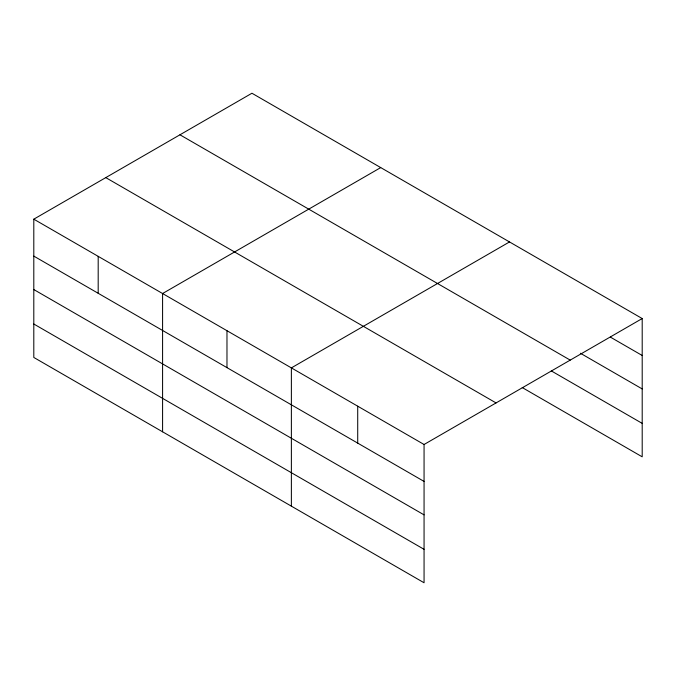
<?xml version="1.0" encoding="UTF-8"?>
<svg xmlns="http://www.w3.org/2000/svg" width="676" height="676" viewBox="0 0 676 676"><rect width="100%" height="100%" fill="white"/><g stroke="black" fill="none" stroke-linecap="round" stroke-linejoin="round"><path stroke-width="1.01" d="M33.8 219.176L424.063 444.495L424.063 582.763L33.8 357.452L33.8 219.176L251.937 93.237L642.2 318.548L642.2 456.824L522.235 387.559M380.723 167.589L162.586 293.528L162.586 431.803M509.51 241.94L291.373 367.888L291.373 506.155M424.063 444.495L642.2 318.548M610.394 337.121L642.2 355.483M580.397 353.244L642.2 388.928M179.951 134.794L570.214 360.114M551.32 370.913L642.2 423.379M105.786 177.619L496.049 402.93M33.8 256.111L424.063 481.422M33.8 289.548L424.063 514.867M33.8 324.007L424.063 549.318M357.714 406.191L357.714 443.118M226.975 330.708L226.975 367.643M98.189 256.356L98.189 293.283"/></g></svg>
